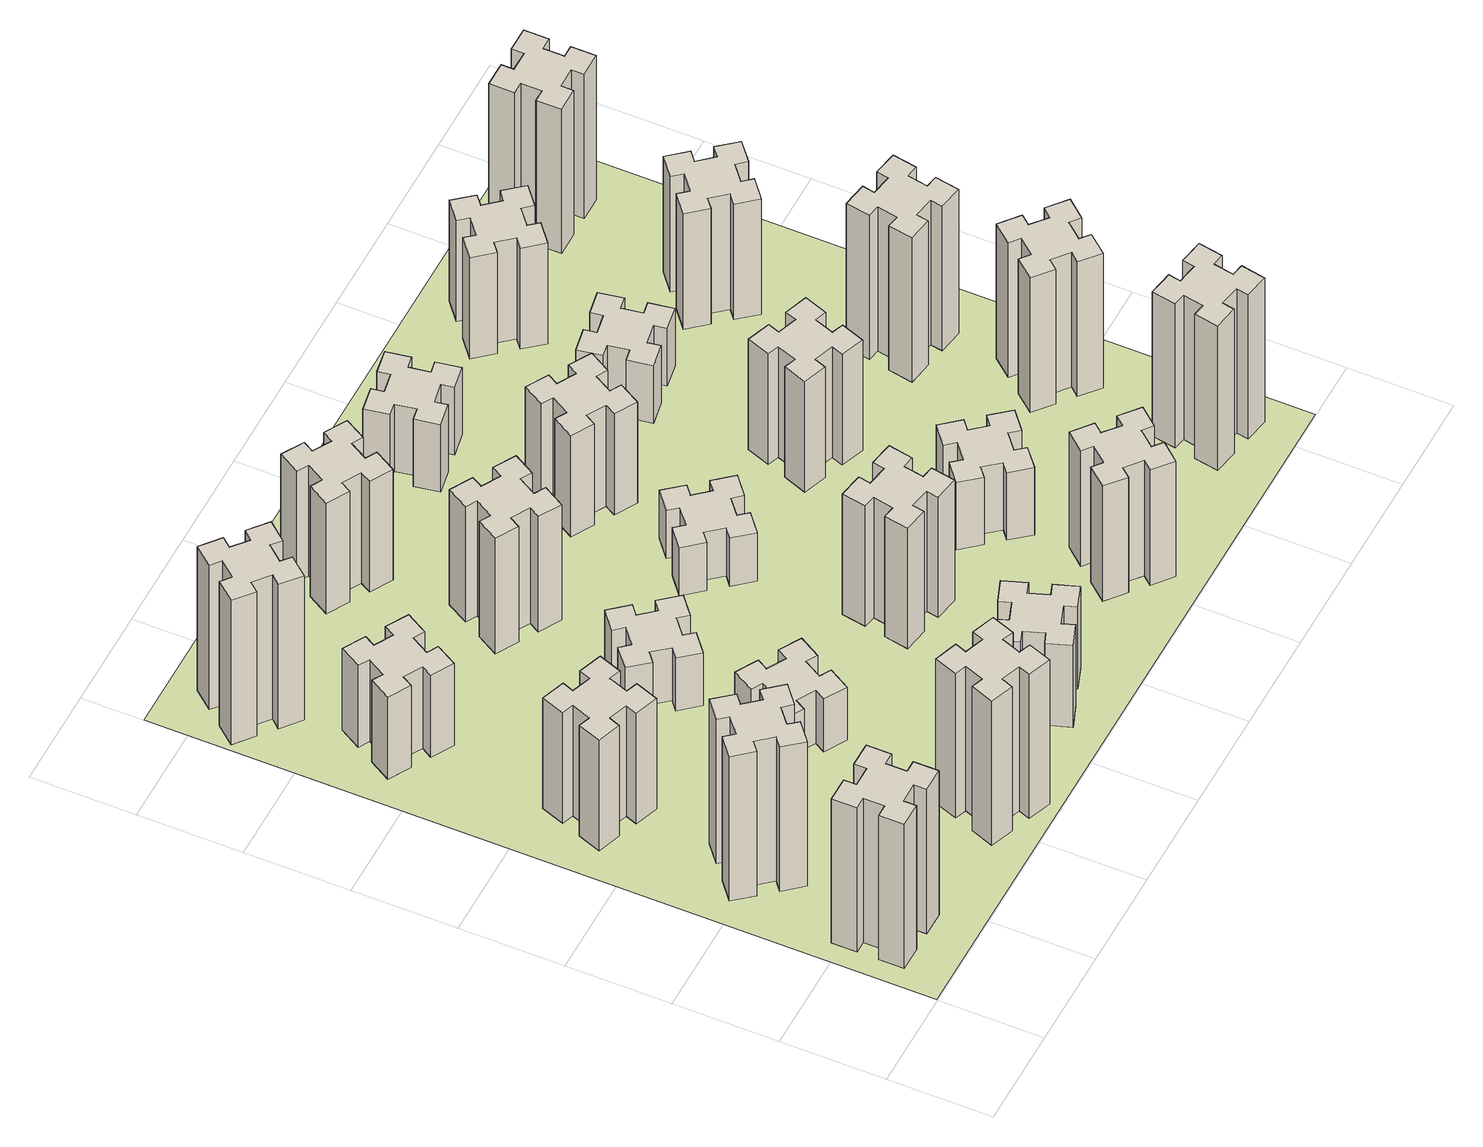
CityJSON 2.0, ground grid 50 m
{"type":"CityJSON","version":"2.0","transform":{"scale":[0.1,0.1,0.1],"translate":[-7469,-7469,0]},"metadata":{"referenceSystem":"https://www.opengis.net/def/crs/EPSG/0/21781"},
"CityObjects":{
"building1":{"type":"Building","attributes":{"class":"1000","function":"1000","usage":"1000","yearOfConstruction":2016,"roofType":"1000","measuredHeight":90,"storeysAboveGround":30,"storeysBelowGround":0},"geometry":[{"type":"Solid","lod":"1","boundaries":[[[[0,1,2,3,4,5,6,7,8,9,10,11,12,13,14,15,16,17,18,19]],[[17,16,20,21]],[[16,15,22,20]],[[15,14,23,22]],[[14,13,24,23]],[[13,12,25,24]],[[12,11,26,25]],[[11,10,27,26]],[[10,9,28,27]],[[9,8,29,28]],[[8,7,30,29]],[[7,6,31,30]],[[6,5,32,31]],[[5,4,33,32]],[[4,3,34,33]],[[3,2,35,34]],[[2,1,36,35]],[[1,0,37,36]],[[0,19,38,37]],[[19,18,39,38]],[[18,17,21,39]],[[24,25,26,27,28,29,30,31,32,33,34,35,36,37,38,39,21,20,22,23]]]]}]},
"building2":{"type":"Building","attributes":{"class":"1000","function":"1000","usage":"1000","yearOfConstruction":2016,"roofType":"1000","measuredHeight":90,"storeysAboveGround":30,"storeysBelowGround":0},"geometry":[{"type":"Solid","lod":"1","boundaries":[[[[40,41,42,43,44,45,46,47,48,49,50,51,52,53,54,55,56,57,58,59]],[[57,56,60,61]],[[56,55,62,60]],[[55,54,63,62]],[[54,53,64,63]],[[53,52,65,64]],[[52,51,66,65]],[[51,50,67,66]],[[50,49,68,67]],[[49,48,69,68]],[[48,47,70,69]],[[47,46,71,70]],[[46,45,72,71]],[[45,44,73,72]],[[44,43,74,73]],[[43,42,75,74]],[[42,41,76,75]],[[41,40,77,76]],[[40,59,78,77]],[[59,58,79,78]],[[58,57,61,79]],[[64,65,66,67,68,69,70,71,72,73,74,75,76,77,78,79,61,60,62,63]]]]}]},
"building3":{"type":"Building","attributes":{"class":"1000","function":"1000","usage":"1000","yearOfConstruction":2016,"roofType":"1000","measuredHeight":69,"storeysAboveGround":30,"storeysBelowGround":0},"geometry":[{"type":"Solid","lod":"1","boundaries":[[[[80,81,82,83,84,85,86,87,88,89,90,91,92,93,94,95,96,97,98,99]],[[97,96,100,101]],[[96,95,102,100]],[[95,94,103,102]],[[94,93,104,103]],[[93,92,105,104]],[[92,91,106,105]],[[91,90,107,106]],[[90,89,108,107]],[[89,88,109,108]],[[88,87,110,109]],[[87,86,111,110]],[[86,85,112,111]],[[85,84,113,112]],[[84,83,114,113]],[[83,82,115,114]],[[82,81,116,115]],[[81,80,117,116]],[[80,99,118,117]],[[99,98,119,118]],[[98,97,101,119]],[[104,105,106,107,108,109,110,111,112,113,114,115,116,117,118,119,101,100,102,103]]]]}]},
"building4":{"type":"Building","attributes":{"class":"1000","function":"1000","usage":"1000","yearOfConstruction":2016,"roofType":"1000","measuredHeight":51,"storeysAboveGround":30,"storeysBelowGround":0},"geometry":[{"type":"Solid","lod":"1","boundaries":[[[[120,121,122,123,124,125,126,127,128,129,130,131,132,133,134,135,136,137,138,139]],[[137,136,140,141]],[[136,135,142,140]],[[135,134,143,142]],[[134,133,144,143]],[[133,132,145,144]],[[132,131,146,145]],[[131,130,147,146]],[[130,129,148,147]],[[129,128,149,148]],[[128,127,150,149]],[[127,126,151,150]],[[126,125,152,151]],[[125,124,153,152]],[[124,123,154,153]],[[123,122,155,154]],[[122,121,156,155]],[[121,120,157,156]],[[120,139,158,157]],[[139,138,159,158]],[[138,137,141,159]],[[144,145,146,147,148,149,150,151,152,153,154,155,156,157,158,159,141,140,142,143]]]]}]},
"building5":{"type":"Building","attributes":{"class":"1000","function":"1000","usage":"1000","yearOfConstruction":2016,"roofType":"1000","measuredHeight":90,"storeysAboveGround":30,"storeysBelowGround":0},"geometry":[{"type":"Solid","lod":"1","boundaries":[[[[160,161,162,163,164,165,166,167,168,169,170,171,172,173,174,175,176,177,178,179]],[[177,176,180,181]],[[176,175,182,180]],[[175,174,183,182]],[[174,173,184,183]],[[173,172,185,184]],[[172,171,186,185]],[[171,170,187,186]],[[170,169,188,187]],[[169,168,189,188]],[[168,167,190,189]],[[167,166,191,190]],[[166,165,192,191]],[[165,164,193,192]],[[164,163,194,193]],[[163,162,195,194]],[[162,161,196,195]],[[161,160,197,196]],[[160,179,198,197]],[[179,178,199,198]],[[178,177,181,199]],[[184,185,186,187,188,189,190,191,192,193,194,195,196,197,198,199,181,180,182,183]]]]}]},
"building6":{"type":"Building","attributes":{"class":"1000","function":"1000","usage":"1000","yearOfConstruction":2016,"roofType":"1000","measuredHeight":90,"storeysAboveGround":30,"storeysBelowGround":0},"geometry":[{"type":"Solid","lod":"1","boundaries":[[[[200,201,202,203,204,205,206,207,208,209,210,211,212,213,214,215,216,217,218,219]],[[217,216,220,221]],[[216,215,222,220]],[[215,214,223,222]],[[214,213,224,223]],[[213,212,225,224]],[[212,211,226,225]],[[211,210,227,226]],[[210,209,228,227]],[[209,208,229,228]],[[208,207,230,229]],[[207,206,231,230]],[[206,205,232,231]],[[205,204,233,232]],[[204,203,234,233]],[[203,202,235,234]],[[202,201,236,235]],[[201,200,237,236]],[[200,219,238,237]],[[219,218,239,238]],[[218,217,221,239]],[[224,225,226,227,228,229,230,231,232,233,234,235,236,237,238,239,221,220,222,223]]]]}]},
"building7":{"type":"Building","attributes":{"class":"1000","function":"1000","usage":"1000","yearOfConstruction":2016,"roofType":"1000","measuredHeight":33,"storeysAboveGround":30,"storeysBelowGround":0},"geometry":[{"type":"Solid","lod":"1","boundaries":[[[[240,241,242,243,244,245,246,247,248,249,250,251,252,253,254,255,256,257,258,259]],[[257,256,260,261]],[[256,255,262,260]],[[255,254,263,262]],[[254,253,264,263]],[[253,252,265,264]],[[252,251,266,265]],[[251,250,267,266]],[[250,249,268,267]],[[249,248,269,268]],[[248,247,270,269]],[[247,246,271,270]],[[246,245,272,271]],[[245,244,273,272]],[[244,243,274,273]],[[243,242,275,274]],[[242,241,276,275]],[[241,240,277,276]],[[240,259,278,277]],[[259,258,279,278]],[[258,257,261,279]],[[264,265,266,267,268,269,270,271,272,273,274,275,276,277,278,279,261,260,262,263]]]]}]},
"building8":{"type":"Building","attributes":{"class":"1000","function":"1000","usage":"1000","yearOfConstruction":2016,"roofType":"1000","measuredHeight":33,"storeysAboveGround":30,"storeysBelowGround":0},"geometry":[{"type":"Solid","lod":"1","boundaries":[[[[280,281,282,283,284,285,286,287,288,289,290,291,292,293,294,295,296,297,298,299]],[[297,296,300,301]],[[296,295,302,300]],[[295,294,303,302]],[[294,293,304,303]],[[293,292,305,304]],[[292,291,306,305]],[[291,290,307,306]],[[290,289,308,307]],[[289,288,309,308]],[[288,287,310,309]],[[287,286,311,310]],[[286,285,312,311]],[[285,284,313,312]],[[284,283,314,313]],[[283,282,315,314]],[[282,281,316,315]],[[281,280,317,316]],[[280,299,318,317]],[[299,298,319,318]],[[298,297,301,319]],[[304,305,306,307,308,309,310,311,312,313,314,315,316,317,318,319,301,300,302,303]]]]}]},
"building9":{"type":"Building","attributes":{"class":"1000","function":"1000","usage":"1000","yearOfConstruction":2016,"roofType":"1000","measuredHeight":51,"storeysAboveGround":30,"storeysBelowGround":0},"geometry":[{"type":"Solid","lod":"1","boundaries":[[[[320,321,322,323,324,325,326,327,328,329,330,331,332,333,334,335,336,337,338,339]],[[337,336,340,341]],[[336,335,342,340]],[[335,334,343,342]],[[334,333,344,343]],[[333,332,345,344]],[[332,331,346,345]],[[331,330,347,346]],[[330,329,348,347]],[[329,328,349,348]],[[328,327,350,349]],[[327,326,351,350]],[[326,325,352,351]],[[325,324,353,352]],[[324,323,354,353]],[[323,322,355,354]],[[322,321,356,355]],[[321,320,357,356]],[[320,339,358,357]],[[339,338,359,358]],[[338,337,341,359]],[[344,345,346,347,348,349,350,351,352,353,354,355,356,357,358,359,341,340,342,343]]]]}]},
"building10":{"type":"Building","attributes":{"class":"1000","function":"1000","usage":"1000","yearOfConstruction":2016,"roofType":"1000","measuredHeight":72,"storeysAboveGround":30,"storeysBelowGround":0},"geometry":[{"type":"Solid","lod":"1","boundaries":[[[[360,361,362,363,364,365,366,367,368,369,370,371,372,373,374,375,376,377,378,379]],[[377,376,380,381]],[[376,375,382,380]],[[375,374,383,382]],[[374,373,384,383]],[[373,372,385,384]],[[372,371,386,385]],[[371,370,387,386]],[[370,369,388,387]],[[369,368,389,388]],[[368,367,390,389]],[[367,366,391,390]],[[366,365,392,391]],[[365,364,393,392]],[[364,363,394,393]],[[363,362,395,394]],[[362,361,396,395]],[[361,360,397,396]],[[360,379,398,397]],[[379,378,399,398]],[[378,377,381,399]],[[384,385,386,387,388,389,390,391,392,393,394,395,396,397,398,399,381,380,382,383]]]]}]},
"building11":{"type":"Building","attributes":{"class":"1000","function":"1000","usage":"1000","yearOfConstruction":2016,"roofType":"1000","measuredHeight":69,"storeysAboveGround":30,"storeysBelowGround":0},"geometry":[{"type":"Solid","lod":"1","boundaries":[[[[400,401,402,403,404,405,406,407,408,409,410,411,412,413,414,415,416,417,418,419]],[[417,416,420,421]],[[416,415,422,420]],[[415,414,423,422]],[[414,413,424,423]],[[413,412,425,424]],[[412,411,426,425]],[[411,410,427,426]],[[410,409,428,427]],[[409,408,429,428]],[[408,407,430,429]],[[407,406,431,430]],[[406,405,432,431]],[[405,404,433,432]],[[404,403,434,433]],[[403,402,435,434]],[[402,401,436,435]],[[401,400,437,436]],[[400,419,438,437]],[[419,418,439,438]],[[418,417,421,439]],[[424,425,426,427,428,429,430,431,432,433,434,435,436,437,438,439,421,420,422,423]]]]}]},
"building12":{"type":"Building","attributes":{"class":"1000","function":"1000","usage":"1000","yearOfConstruction":2016,"roofType":"1000","measuredHeight":75,"storeysAboveGround":30,"storeysBelowGround":0},"geometry":[{"type":"Solid","lod":"1","boundaries":[[[[440,441,442,443,444,445,446,447,448,449,450,451,452,453,454,455,456,457,458,459]],[[457,456,460,461]],[[456,455,462,460]],[[455,454,463,462]],[[454,453,464,463]],[[453,452,465,464]],[[452,451,466,465]],[[451,450,467,466]],[[450,449,468,467]],[[449,448,469,468]],[[448,447,470,469]],[[447,446,471,470]],[[446,445,472,471]],[[445,444,473,472]],[[444,443,474,473]],[[443,442,475,474]],[[442,441,476,475]],[[441,440,477,476]],[[440,459,478,477]],[[459,458,479,478]],[[458,457,461,479]],[[464,465,466,467,468,469,470,471,472,473,474,475,476,477,478,479,461,460,462,463]]]]}]},
"building13":{"type":"Building","attributes":{"class":"1000","function":"1000","usage":"1000","yearOfConstruction":2016,"roofType":"1000","measuredHeight":30,"storeysAboveGround":30,"storeysBelowGround":0},"geometry":[{"type":"Solid","lod":"1","boundaries":[[[[480,481,482,483,484,485,486,487,488,489,490,491,492,493,494,495,496,497,498,499]],[[497,496,500,501]],[[496,495,502,500]],[[495,494,503,502]],[[494,493,504,503]],[[493,492,505,504]],[[492,491,506,505]],[[491,490,507,506]],[[490,489,508,507]],[[489,488,509,508]],[[488,487,510,509]],[[487,486,511,510]],[[486,485,512,511]],[[485,484,513,512]],[[484,483,514,513]],[[483,482,515,514]],[[482,481,516,515]],[[481,480,517,516]],[[480,499,518,517]],[[499,498,519,518]],[[498,497,501,519]],[[504,505,506,507,508,509,510,511,512,513,514,515,516,517,518,519,501,500,502,503]]]]}]},
"building14":{"type":"Building","attributes":{"class":"1000","function":"1000","usage":"1000","yearOfConstruction":2016,"roofType":"1000","measuredHeight":72,"storeysAboveGround":30,"storeysBelowGround":0},"geometry":[{"type":"Solid","lod":"1","boundaries":[[[[520,521,522,523,524,525,526,527,528,529,530,531,532,533,534,535,536,537,538,539]],[[537,536,540,541]],[[536,535,542,540]],[[535,534,543,542]],[[534,533,544,543]],[[533,532,545,544]],[[532,531,546,545]],[[531,530,547,546]],[[530,529,548,547]],[[529,528,549,548]],[[528,527,550,549]],[[527,526,551,550]],[[526,525,552,551]],[[525,524,553,552]],[[524,523,554,553]],[[523,522,555,554]],[[522,521,556,555]],[[521,520,557,556]],[[520,539,558,557]],[[539,538,559,558]],[[538,537,541,559]],[[544,545,546,547,548,549,550,551,552,553,554,555,556,557,558,559,541,540,542,543]]]]}]},
"building15":{"type":"Building","attributes":{"class":"1000","function":"1000","usage":"1000","yearOfConstruction":2016,"roofType":"1000","measuredHeight":63,"storeysAboveGround":30,"storeysBelowGround":0},"geometry":[{"type":"Solid","lod":"1","boundaries":[[[[560,561,562,563,564,565,566,567,568,569,570,571,572,573,574,575,576,577,578,579]],[[577,576,580,581]],[[576,575,582,580]],[[575,574,583,582]],[[574,573,584,583]],[[573,572,585,584]],[[572,571,586,585]],[[571,570,587,586]],[[570,569,588,587]],[[569,568,589,588]],[[568,567,590,589]],[[567,566,591,590]],[[566,565,592,591]],[[565,564,593,592]],[[564,563,594,593]],[[563,562,595,594]],[[562,561,596,595]],[[561,560,597,596]],[[560,579,598,597]],[[579,578,599,598]],[[578,577,581,599]],[[584,585,586,587,588,589,590,591,592,593,594,595,596,597,598,599,581,580,582,583]]]]}]},
"building16":{"type":"Building","attributes":{"class":"1000","function":"1000","usage":"1000","yearOfConstruction":2016,"roofType":"1000","measuredHeight":42,"storeysAboveGround":30,"storeysBelowGround":0},"geometry":[{"type":"Solid","lod":"1","boundaries":[[[[600,601,602,603,604,605,606,607,608,609,610,611,612,613,614,615,616,617,618,619]],[[617,616,620,621]],[[616,615,622,620]],[[615,614,623,622]],[[614,613,624,623]],[[613,612,625,624]],[[612,611,626,625]],[[611,610,627,626]],[[610,609,628,627]],[[609,608,629,628]],[[608,607,630,629]],[[607,606,631,630]],[[606,605,632,631]],[[605,604,633,632]],[[604,603,634,633]],[[603,602,635,634]],[[602,601,636,635]],[[601,600,637,636]],[[600,619,638,637]],[[619,618,639,638]],[[618,617,621,639]],[[624,625,626,627,628,629,630,631,632,633,634,635,636,637,638,639,621,620,622,623]]]]}]},
"building17":{"type":"Building","attributes":{"class":"1000","function":"1000","usage":"1000","yearOfConstruction":2016,"roofType":"1000","measuredHeight":42,"storeysAboveGround":30,"storeysBelowGround":0},"geometry":[{"type":"Solid","lod":"1","boundaries":[[[[640,641,642,643,644,645,646,647,648,649,650,651,652,653,654,655,656,657,658,659]],[[657,656,660,661]],[[656,655,662,660]],[[655,654,663,662]],[[654,653,664,663]],[[653,652,665,664]],[[652,651,666,665]],[[651,650,667,666]],[[650,649,668,667]],[[649,648,669,668]],[[648,647,670,669]],[[647,646,671,670]],[[646,645,672,671]],[[645,644,673,672]],[[644,643,674,673]],[[643,642,675,674]],[[642,641,676,675]],[[641,640,677,676]],[[640,659,678,677]],[[659,658,679,678]],[[658,657,661,679]],[[664,665,666,667,668,669,670,671,672,673,674,675,676,677,678,679,661,660,662,663]]]]}]},
"building18":{"type":"Building","attributes":{"class":"1000","function":"1000","usage":"1000","yearOfConstruction":2016,"roofType":"1000","measuredHeight":69,"storeysAboveGround":30,"storeysBelowGround":0},"geometry":[{"type":"Solid","lod":"1","boundaries":[[[[680,681,682,683,684,685,686,687,688,689,690,691,692,693,694,695,696,697,698,699]],[[697,696,700,701]],[[696,695,702,700]],[[695,694,703,702]],[[694,693,704,703]],[[693,692,705,704]],[[692,691,706,705]],[[691,690,707,706]],[[690,689,708,707]],[[689,688,709,708]],[[688,687,710,709]],[[687,686,711,710]],[[686,685,712,711]],[[685,684,713,712]],[[684,683,714,713]],[[683,682,715,714]],[[682,681,716,715]],[[681,680,717,716]],[[680,699,718,717]],[[699,698,719,718]],[[698,697,701,719]],[[704,705,706,707,708,709,710,711,712,713,714,715,716,717,718,719,701,700,702,703]]]]}]},
"building19":{"type":"Building","attributes":{"class":"1000","function":"1000","usage":"1000","yearOfConstruction":2016,"roofType":"1000","measuredHeight":36,"storeysAboveGround":30,"storeysBelowGround":0},"geometry":[{"type":"Solid","lod":"1","boundaries":[[[[720,721,722,723,724,725,726,727,728,729,730,731,732,733,734,735,736,737,738,739]],[[737,736,740,741]],[[736,735,742,740]],[[735,734,743,742]],[[734,733,744,743]],[[733,732,745,744]],[[732,731,746,745]],[[731,730,747,746]],[[730,729,748,747]],[[729,728,749,748]],[[728,727,750,749]],[[727,726,751,750]],[[726,725,752,751]],[[725,724,753,752]],[[724,723,754,753]],[[723,722,755,754]],[[722,721,756,755]],[[721,720,757,756]],[[720,739,758,757]],[[739,738,759,758]],[[738,737,741,759]],[[744,745,746,747,748,749,750,751,752,753,754,755,756,757,758,759,741,740,742,743]]]]}]},
"building20":{"type":"Building","attributes":{"class":"1000","function":"1000","usage":"1000","yearOfConstruction":2016,"roofType":"1000","measuredHeight":90,"storeysAboveGround":30,"storeysBelowGround":0},"geometry":[{"type":"Solid","lod":"1","boundaries":[[[[760,761,762,763,764,765,766,767,768,769,770,771,772,773,774,775,776,777,778,779]],[[777,776,780,781]],[[776,775,782,780]],[[775,774,783,782]],[[774,773,784,783]],[[773,772,785,784]],[[772,771,786,785]],[[771,770,787,786]],[[770,769,788,787]],[[769,768,789,788]],[[768,767,790,789]],[[767,766,791,790]],[[766,765,792,791]],[[765,764,793,792]],[[764,763,794,793]],[[763,762,795,794]],[[762,761,796,795]],[[761,760,797,796]],[[760,779,798,797]],[[779,778,799,798]],[[778,777,781,799]],[[784,785,786,787,788,789,790,791,792,793,794,795,796,797,798,799,781,780,782,783]]]]}]},
"building21":{"type":"Building","attributes":{"class":"1000","function":"1000","usage":"1000","yearOfConstruction":2016,"roofType":"1000","measuredHeight":63,"storeysAboveGround":30,"storeysBelowGround":0},"geometry":[{"type":"Solid","lod":"1","boundaries":[[[[800,801,802,803,804,805,806,807,808,809,810,811,812,813,814,815,816,817,818,819]],[[817,816,820,821]],[[816,815,822,820]],[[815,814,823,822]],[[814,813,824,823]],[[813,812,825,824]],[[812,811,826,825]],[[811,810,827,826]],[[810,809,828,827]],[[809,808,829,828]],[[808,807,830,829]],[[807,806,831,830]],[[806,805,832,831]],[[805,804,833,832]],[[804,803,834,833]],[[803,802,835,834]],[[802,801,836,835]],[[801,800,837,836]],[[800,819,838,837]],[[819,818,839,838]],[[818,817,821,839]],[[824,825,826,827,828,829,830,831,832,833,834,835,836,837,838,839,821,820,822,823]]]]}]},
"building22":{"type":"Building","attributes":{"class":"1000","function":"1000","usage":"1000","yearOfConstruction":2016,"roofType":"1000","measuredHeight":84,"storeysAboveGround":30,"storeysBelowGround":0},"geometry":[{"type":"Solid","lod":"1","boundaries":[[[[840,841,842,843,844,845,846,847,848,849,850,851,852,853,854,855,856,857,858,859]],[[857,856,860,861]],[[856,855,862,860]],[[855,854,863,862]],[[854,853,864,863]],[[853,852,865,864]],[[852,851,866,865]],[[851,850,867,866]],[[850,849,868,867]],[[849,848,869,868]],[[848,847,870,869]],[[847,846,871,870]],[[846,845,872,871]],[[845,844,873,872]],[[844,843,874,873]],[[843,842,875,874]],[[842,841,876,875]],[[841,840,877,876]],[[840,859,878,877]],[[859,858,879,878]],[[858,857,861,879]],[[864,865,866,867,868,869,870,871,872,873,874,875,876,877,878,879,861,860,862,863]]]]}]},
"building23":{"type":"Building","attributes":{"class":"1000","function":"1000","usage":"1000","yearOfConstruction":2016,"roofType":"1000","measuredHeight":90,"storeysAboveGround":30,"storeysBelowGround":0},"geometry":[{"type":"Solid","lod":"1","boundaries":[[[[880,881,882,883,884,885,886,887,888,889,890,891,892,893,894,895,896,897,898,899]],[[897,896,900,901]],[[896,895,902,900]],[[895,894,903,902]],[[894,893,904,903]],[[893,892,905,904]],[[892,891,906,905]],[[891,890,907,906]],[[890,889,908,907]],[[889,888,909,908]],[[888,887,910,909]],[[887,886,911,910]],[[886,885,912,911]],[[885,884,913,912]],[[884,883,914,913]],[[883,882,915,914]],[[882,881,916,915]],[[881,880,917,916]],[[880,899,918,917]],[[899,898,919,918]],[[898,897,901,919]],[[904,905,906,907,908,909,910,911,912,913,914,915,916,917,918,919,901,900,902,903]]]]}]},
"building24":{"type":"Building","attributes":{"class":"1000","function":"1000","usage":"1000","yearOfConstruction":2016,"roofType":"1000","measuredHeight":72,"storeysAboveGround":30,"storeysBelowGround":0},"geometry":[{"type":"Solid","lod":"1","boundaries":[[[[920,921,922,923,924,925,926,927,928,929,930,931,932,933,934,935,936,937,938,939]],[[937,936,940,941]],[[936,935,942,940]],[[935,934,943,942]],[[934,933,944,943]],[[933,932,945,944]],[[932,931,946,945]],[[931,930,947,946]],[[930,929,948,947]],[[929,928,949,948]],[[928,927,950,949]],[[927,926,951,950]],[[926,925,952,951]],[[925,924,953,952]],[[924,923,954,953]],[[923,922,955,954]],[[922,921,956,955]],[[921,920,957,956]],[[920,939,958,957]],[[939,938,959,958]],[[938,937,941,959]],[[944,945,946,947,948,949,950,951,952,953,954,955,956,957,958,959,941,940,942,943]]]]}]},
"building25":{"type":"Building","attributes":{"class":"1000","function":"1000","usage":"1000","yearOfConstruction":2016,"roofType":"1000","measuredHeight":90,"storeysAboveGround":30,"storeysBelowGround":0},"geometry":[{"type":"Solid","lod":"1","boundaries":[[[[960,961,962,963,964,965,966,967,968,969,970,971,972,973,974,975,976,977,978,979]],[[977,976,980,981]],[[976,975,982,980]],[[975,974,983,982]],[[974,973,984,983]],[[973,972,985,984]],[[972,971,986,985]],[[971,970,987,986]],[[970,969,988,987]],[[969,968,989,988]],[[968,967,990,989]],[[967,966,991,990]],[[966,965,992,991]],[[965,964,993,992]],[[964,963,994,993]],[[963,962,995,994]],[[962,961,996,995]],[[961,960,997,996]],[[960,979,998,997]],[[979,978,999,998]],[[978,977,981,999]],[[984,985,986,987,988,989,990,991,992,993,994,995,996,997,998,999,981,980,982,983]]]]}]},
"landuse1":{"type":"LandUse","attributes":{"name":"plot1","function":"1010"},"geometry":[{"type":"MultiSurface","lod":"1","boundaries":[[[1000,1001,1002,1003]]]}]}
},
"vertices":[
[165,425,0],[165,325,0],[105,325,0],[105,205,0],[225,205,0],[225,265,0],[325,265,0],[325,205,0],[445,205,0],[445,325,0],[385,325,0],[385,425,0],[445,425,0],[445,545,0],[325,545,0],[325,485,0],[225,485,0],[225,545,0],[105,545,0],[105,425,0],[225,485,900],[225,545,900],[325,485,900],[325,545,900],[445,545,900],[445,425,900],[385,425,900],[385,325,900],[445,325,900],[445,205,900],[325,205,900],[325,265,900],[225,265,900],[225,205,900],[105,205,900],[105,325,900],[165,325,900],[165,425,900],[105,425,900],[105,545,900],
[492,1048,0],[427,1124,0],[473,1163,0],[396,1255,0],[304,1178,0],[343,1132,0],[266,1067,0],[228,1113,0],[136,1036,0],[213,944,0],[259,983,0],[323,906,0],[277,868,0],[354,776,0],[446,853,0],[408,899,0],[484,963,0],[523,917,0],[615,994,0],[538,1086,0],[484,963,900],[523,917,900],[408,899,900],[446,853,900],[354,776,900],[277,868,900],[323,906,900],[259,983,900],[213,944,900],[136,1036,900],[228,1113,900],[266,1067,900],[343,1132,900],[304,1178,900],[396,1255,900],[473,1163,900],[427,1124,900],[492,1048,900],[538,1086,900],[615,994,900],
[291,1669,0],[385,1635,0],[364,1579,0],[477,1537,0],[518,1650,0],[462,1671,0],[496,1765,0],[552,1744,0],[593,1857,0],[480,1898,0],[460,1842,0],[366,1876,0],[387,1932,0],[274,1973,0],[233,1860,0],[289,1840,0],[255,1746,0],[199,1767,0],[157,1654,0],[270,1613,0],[255,1746,690],[199,1767,690],[289,1840,690],[233,1860,690],[274,1973,690],[387,1932,690],[366,1876,690],[460,1842,690],[480,1898,690],[593,1857,690],[552,1744,690],[496,1765,690],[462,1671,690],[518,1650,690],[477,1537,690],[364,1579,690],[385,1635,690],[291,1669,690],[270,1613,690],[157,1654,690],
[446,2597,0],[496,2684,0],[548,2654,0],[608,2758,0],[504,2818,0],[474,2766,0],[387,2816,0],[417,2868,0],[313,2928,0],[253,2824,0],[305,2794,0],[255,2707,0],[203,2737,0],[143,2633,0],[247,2573,0],[277,2625,0],[364,2575,0],[334,2523,0],[438,2463,0],[498,2567,0],[364,2575,510],[334,2523,510],[277,2625,510],[247,2573,510],[143,2633,510],[203,2737,510],[255,2707,510],[305,2794,510],[253,2824,510],[313,2928,510],[417,2868,510],[387,2816,510],[474,2766,510],[504,2818,510],[608,2758,510],[548,2654,510],[496,2684,510],[446,2597,510],[498,2567,510],[438,2463,510],
[1029,360,0],[995,266,0],[939,287,0],[897,174,0],[1010,133,0],[1031,189,0],[1125,155,0],[1104,99,0],[1217,57,0],[1258,170,0],[1202,191,0],[1236,285,0],[1292,264,0],[1333,377,0],[1220,418,0],[1200,362,0],[1106,396,0],[1127,452,0],[1014,493,0],[973,380,0],[1106,396,900],[1127,452,900],[1200,362,900],[1220,418,900],[1333,377,900],[1292,264,900],[1236,285,900],[1202,191,900],[1258,170,900],[1217,57,900],[1104,99,900],[1125,155,900],[1031,189,900],[1010,133,900],[897,174,900],[939,287,900],[995,266,900],[1029,360,900],[973,380,900],[1014,493,900],
[384,3387,0],[308,3452,0],[346,3498,0],[254,3575,0],[177,3483,0],[223,3444,0],[159,3368,0],[113,3406,0],[36,3314,0],[128,3237,0],[166,3283,0],[243,3219,0],[204,3173,0],[296,3096,0],[373,3188,0],[327,3226,0],[392,3303,0],[438,3264,0],[515,3356,0],[423,3433,0],[392,3303,900],[438,3264,900],[327,3226,900],[373,3188,900],[296,3096,900],[204,3173,900],[243,3219,900],[166,3283,900],[128,3237,900],[36,3314,900],[113,3406,900],[159,3368,900],[223,3444,900],[177,3483,900],[254,3575,900],[346,3498,900],[308,3452,900],[384,3387,900],[423,3433,900],[515,3356,900],
[1186,1117,0],[1236,1204,0],[1288,1174,0],[1348,1278,0],[1244,1338,0],[1214,1286,0],[1127,1336,0],[1157,1388,0],[1053,1448,0],[993,1344,0],[1045,1314,0],[995,1227,0],[943,1257,0],[883,1153,0],[987,1093,0],[1017,1145,0],[1104,1095,0],[1074,1043,0],[1178,983,0],[1238,1087,0],[1104,1095,330],[1074,1043,330],[1017,1145,330],[987,1093,330],[883,1153,330],[943,1257,330],[995,1227,330],[1045,1314,330],[993,1344,330],[1053,1448,330],[1157,1388,330],[1127,1336,330],[1214,1286,330],[1244,1338,330],[1348,1278,330],[1288,1174,330],[1236,1204,330],[1186,1117,330],[1238,1087,330],[1178,983,330],
[1083,1972,0],[1006,1907,0],[968,1953,0],[876,1876,0],[953,1784,0],[999,1823,0],[1063,1746,0],[1017,1708,0],[1094,1616,0],[1186,1693,0],[1148,1739,0],[1224,1803,0],[1263,1757,0],[1355,1834,0],[1278,1926,0],[1232,1888,0],[1167,1964,0],[1213,2003,0],[1136,2095,0],[1044,2018,0],[1167,1964,330],[1213,2003,330],[1232,1888,330],[1278,1926,330],[1355,1834,330],[1263,1757,330],[1224,1803,330],[1148,1739,330],[1186,1693,330],[1094,1616,330],[1017,1708,330],[1063,1746,330],[999,1823,330],[953,1784,330],[876,1876,330],[968,1953,330],[1006,1907,330],[1083,1972,330],[1044,2018,330],[1136,2095,330],
[1765,496,0],[1671,462,0],[1650,518,0],[1537,477,0],[1579,364,0],[1635,385,0],[1669,291,0],[1613,270,0],[1654,157,0],[1767,199,0],[1746,255,0],[1840,289,0],[1860,233,0],[1973,274,0],[1932,387,0],[1876,366,0],[1842,460,0],[1898,480,0],[1857,593,0],[1744,552,0],[1842,460,510],[1898,480,510],[1876,366,510],[1932,387,510],[1973,274,510],[1860,233,510],[1840,289,510],[1746,255,510],[1767,199,510],[1654,157,510],[1613,270,510],[1669,291,510],[1635,385,510],[1579,364,510],[1537,477,510],[1650,518,510],[1671,462,510],[1765,496,510],[1744,552,510],[1857,593,510],
[1314,2666,0],[1227,2716,0],[1257,2768,0],[1153,2828,0],[1093,2724,0],[1145,2694,0],[1095,2607,0],[1043,2637,0],[983,2533,0],[1087,2473,0],[1117,2525,0],[1204,2475,0],[1174,2423,0],[1278,2363,0],[1338,2467,0],[1286,2497,0],[1336,2584,0],[1388,2554,0],[1448,2658,0],[1344,2718,0],[1336,2584,720],[1388,2554,720],[1286,2497,720],[1338,2467,720],[1278,2363,720],[1174,2423,720],[1204,2475,720],[1117,2525,720],[1087,2473,720],[983,2533,720],[1043,2637,720],[1095,2607,720],[1145,2694,720],[1093,2724,720],[1153,2828,720],[1257,2768,720],[1227,2716,720],[1314,2666,720],[1344,2718,720],[1448,2658,720],
[1214,3406,0],[1127,3456,0],[1157,3508,0],[1053,3568,0],[993,3464,0],[1045,3434,0],[995,3347,0],[943,3377,0],[883,3273,0],[987,3213,0],[1017,3265,0],[1104,3215,0],[1074,3163,0],[1178,3103,0],[1238,3207,0],[1186,3237,0],[1236,3324,0],[1288,3294,0],[1348,3398,0],[1244,3458,0],[1236,3324,690],[1288,3294,690],[1186,3237,690],[1238,3207,690],[1178,3103,690],[1074,3163,690],[1104,3215,690],[1017,3265,690],[987,3213,690],[883,3273,690],[943,3377,690],[995,3347,690],[1045,3434,690],[993,3464,690],[1053,3568,690],[1157,3508,690],[1127,3456,690],[1214,3406,690],[1244,3458,690],[1348,3398,690],
[2055,1047,0],[2072,1145,0],[2131,1135,0],[2152,1253,0],[2034,1274,0],[2024,1215,0],[1925,1232,0],[1936,1291,0],[1817,1312,0],[1797,1194,0],[1856,1184,0],[1838,1085,0],[1779,1096,0],[1758,977,0],[1877,957,0],[1887,1016,0],[1985,998,0],[1975,939,0],[2093,918,0],[2114,1037,0],[1985,998,750],[1975,939,750],[1887,1016,750],[1877,957,750],[1758,977,750],[1779,1096,750],[1838,1085,750],[1856,1184,750],[1797,1194,750],[1817,1312,750],[1936,1291,750],[1925,1232,750],[2024,1215,750],[2034,1274,750],[2152,1253,750],[2131,1135,750],[2072,1145,750],[2055,1047,750],[2114,1037,750],[2093,918,750],
[1972,1988,0],[1907,2064,0],[1953,2103,0],[1876,2195,0],[1784,2118,0],[1823,2072,0],[1746,2007,0],[1708,2053,0],[1616,1976,0],[1693,1884,0],[1739,1923,0],[1803,1846,0],[1757,1808,0],[1834,1716,0],[1926,1793,0],[1888,1839,0],[1964,1903,0],[2003,1857,0],[2095,1934,0],[2018,2026,0],[1964,1903,300],[2003,1857,300],[1888,1839,300],[1926,1793,300],[1834,1716,300],[1757,1808,300],[1803,1846,300],[1739,1923,300],[1693,1884,300],[1616,1976,300],[1708,2053,300],[1746,2007,300],[1823,2072,300],[1784,2118,300],[1876,2195,300],[1953,2103,300],[1907,2064,300],[1972,1988,300],[2018,2026,300],[2095,1934,300],
[2486,323,0],[2563,259,0],[2524,213,0],[2616,136,0],[2693,228,0],[2647,266,0],[2712,343,0],[2758,304,0],[2835,396,0],[2743,473,0],[2704,427,0],[2628,492,0],[2666,538,0],[2574,615,0],[2497,523,0],[2543,484,0],[2479,408,0],[2433,446,0],[2356,354,0],[2448,277,0],[2479,408,720],[2433,446,720],[2543,484,720],[2497,523,720],[2574,615,720],[2666,538,720],[2628,492,720],[2704,427,720],[2743,473,720],[2835,396,720],[2758,304,720],[2712,343,720],[2647,266,720],[2693,228,720],[2616,136,720],[2524,213,720],[2563,259,720],[2486,323,720],[2448,277,720],[2356,354,720],
[2026,2497,0],[2076,2584,0],[2128,2554,0],[2188,2658,0],[2084,2718,0],[2054,2666,0],[1967,2716,0],[1997,2768,0],[1893,2828,0],[1833,2724,0],[1885,2694,0],[1835,2607,0],[1783,2637,0],[1723,2533,0],[1827,2473,0],[1857,2525,0],[1944,2475,0],[1914,2423,0],[2018,2363,0],[2078,2467,0],[1944,2475,630],[1914,2423,630],[1857,2525,630],[1827,2473,630],[1723,2533,630],[1783,2637,630],[1835,2607,630],[1885,2694,630],[1833,2724,630],[1893,2828,630],[1997,2768,630],[1967,2716,630],[2054,2666,630],[2084,2718,630],[2188,2658,630],[2128,2554,630],[2076,2584,630],[2026,2497,630],[2078,2467,630],[2018,2363,630],
[1738,3365,0],[1756,3267,0],[1697,3257,0],[1717,3138,0],[1836,3159,0],[1825,3218,0],[1924,3236,0],[1934,3177,0],[2052,3197,0],[2031,3316,0],[1972,3305,0],[1955,3404,0],[2014,3414,0],[1993,3532,0],[1875,3511,0],[1885,3452,0],[1787,3435,0],[1777,3494,0],[1658,3473,0],[1679,3355,0],[1787,3435,420],[1777,3494,420],[1885,3452,420],[1875,3511,420],[1993,3532,420],[2014,3414,420],[1955,3404,420],[1972,3305,420],[2031,3316,420],[2052,3197,420],[1934,3177,420],[1924,3236,420],[1825,3218,420],[1836,3159,420],[1717,3138,420],[1697,3257,420],[1756,3267,420],[1738,3365,420],[1679,3355,420],[1658,3473,420],
[2563,1132,0],[2486,1067,0],[2448,1113,0],[2356,1036,0],[2433,944,0],[2479,983,0],[2543,906,0],[2497,868,0],[2574,776,0],[2666,853,0],[2628,899,0],[2704,963,0],[2743,917,0],[2835,994,0],[2758,1086,0],[2712,1048,0],[2647,1124,0],[2693,1163,0],[2616,1255,0],[2524,1178,0],[2647,1124,420],[2693,1163,420],[2712,1048,420],[2758,1086,420],[2835,994,420],[2743,917,420],[2704,963,420],[2628,899,420],[2666,853,420],[2574,776,420],[2497,868,420],[2543,906,420],[2479,983,420],[2433,944,420],[2356,1036,420],[2448,1113,420],[2486,1067,420],[2563,1132,420],[2524,1178,420],[2616,1255,420],
[2682,1771,0],[2716,1865,0],[2772,1844,0],[2813,1957,0],[2700,1998,0],[2680,1942,0],[2586,1976,0],[2607,2032,0],[2494,2073,0],[2453,1960,0],[2509,1940,0],[2475,1846,0],[2419,1867,0],[2377,1754,0],[2490,1713,0],[2511,1769,0],[2605,1735,0],[2584,1679,0],[2697,1637,0],[2738,1750,0],[2605,1735,690],[2584,1679,690],[2511,1769,690],[2490,1713,690],[2377,1754,690],[2419,1867,690],[2475,1846,690],[2509,1940,690],[2453,1960,690],[2494,2073,690],[2607,2032,690],[2586,1976,690],[2680,1942,690],[2700,1998,690],[2813,1957,690],[2772,1844,690],[2716,1865,690],[2682,1771,690],[2738,1750,690],[2697,1637,690],
[2625,2812,0],[2527,2795,0],[2517,2854,0],[2398,2833,0],[2419,2715,0],[2478,2725,0],[2496,2627,0],[2437,2617,0],[2457,2498,0],[2576,2519,0],[2565,2578,0],[2664,2596,0],[2674,2537,0],[2792,2557,0],[2771,2676,0],[2712,2665,0],[2695,2764,0],[2754,2774,0],[2733,2892,0],[2615,2871,0],[2695,2764,360],[2754,2774,360],[2712,2665,360],[2771,2676,360],[2792,2557,360],[2674,2537,360],[2664,2596,360],[2565,2578,360],[2576,2519,360],[2457,2498,360],[2437,2617,360],[2496,2627,360],[2478,2725,360],[2419,2715,360],[2398,2833,360],[2517,2854,360],[2527,2795,360],[2625,2812,360],[2615,2871,360],[2733,2892,360],
[3504,475,0],[3405,492,0],[3416,551,0],[3297,572,0],[3277,454,0],[3336,444,0],[3318,345,0],[3259,356,0],[3238,237,0],[3357,217,0],[3367,276,0],[3465,258,0],[3455,199,0],[3573,178,0],[3594,297,0],[3535,307,0],[3552,405,0],[3611,395,0],[3632,513,0],[3514,534,0],[3552,405,900],[3611,395,900],[3535,307,900],[3594,297,900],[3573,178,900],[3455,199,900],[3465,258,900],[3367,276,900],[3357,217,900],[3238,237,900],[3259,356,900],[3318,345,900],[3336,444,900],[3277,454,900],[3297,572,900],[3416,551,900],[3405,492,900],[3504,475,900],[3514,534,900],[3632,513,900],
[2812,3368,0],[2747,3444,0],[2793,3483,0],[2716,3575,0],[2624,3498,0],[2663,3452,0],[2586,3387,0],[2548,3433,0],[2456,3356,0],[2533,3264,0],[2579,3303,0],[2643,3226,0],[2597,3188,0],[2674,3096,0],[2766,3173,0],[2728,3219,0],[2804,3283,0],[2843,3237,0],[2935,3314,0],[2858,3406,0],[2804,3283,630],[2843,3237,630],[2728,3219,630],[2766,3173,630],[2674,3096,630],[2597,3188,630],[2643,3226,630],[2579,3303,630],[2533,3264,630],[2456,3356,630],[2548,3433,630],[2586,3387,630],[2663,3452,630],[2624,3498,630],[2716,3575,630],[2793,3483,630],[2747,3444,630],[2812,3368,630],[2858,3406,630],[2935,3314,630],
[3487,1006,0],[3552,1083,0],[3598,1044,0],[3675,1136,0],[3583,1213,0],[3544,1167,0],[3468,1232,0],[3506,1278,0],[3414,1355,0],[3337,1263,0],[3383,1224,0],[3319,1148,0],[3273,1186,0],[3196,1094,0],[3288,1017,0],[3326,1063,0],[3403,999,0],[3364,953,0],[3456,876,0],[3533,968,0],[3403,999,840],[3364,953,840],[3326,1063,840],[3288,1017,840],[3196,1094,840],[3273,1186,840],[3319,1148,840],[3383,1224,840],[3337,1263,840],[3414,1355,840],[3506,1278,840],[3468,1232,840],[3544,1167,840],[3583,1213,840],[3675,1136,840],[3598,1044,840],[3552,1083,840],[3487,1006,840],[3533,968,840],[3456,876,840],
[3267,1656,0],[3365,1638,0],[3355,1579,0],[3473,1558,0],[3494,1677,0],[3435,1687,0],[3452,1785,0],[3511,1775,0],[3532,1893,0],[3414,1914,0],[3404,1855,0],[3305,1872,0],[3316,1931,0],[3197,1952,0],[3177,1834,0],[3236,1824,0],[3218,1725,0],[3159,1736,0],[3138,1617,0],[3257,1597,0],[3218,1725,900],[3159,1736,900],[3236,1824,900],[3177,1834,900],[3197,1952,900],[3316,1931,900],[3305,1872,900],[3404,1855,900],[3414,1914,900],[3532,1893,900],[3511,1775,900],[3452,1785,900],[3435,1687,900],[3494,1677,900],[3473,1558,900],[3355,1579,900],[3365,1638,900],[3267,1656,900],[3257,1597,900],[3138,1617,900],
[3119,2563,0],[3183,2486,0],[3137,2448,0],[3214,2356,0],[3306,2433,0],[3268,2479,0],[3344,2543,0],[3383,2497,0],[3475,2574,0],[3398,2666,0],[3352,2628,0],[3287,2704,0],[3333,2743,0],[3256,2835,0],[3164,2758,0],[3203,2712,0],[3126,2647,0],[3088,2693,0],[2996,2616,0],[3073,2524,0],[3126,2647,720],[3088,2693,720],[3203,2712,720],[3164,2758,720],[3256,2835,720],[3333,2743,720],[3287,2704,720],[3352,2628,720],[3398,2666,720],[3475,2574,720],[3383,2497,720],[3344,2543,720],[3268,2479,720],[3306,2433,720],[3214,2356,720],[3137,2448,720],[3183,2486,720],[3119,2563,720],[3073,2524,720],[2996,2616,720],
[3285,3325,0],[3385,3325,0],[3385,3265,0],[3505,3265,0],[3505,3385,0],[3445,3385,0],[3445,3485,0],[3505,3485,0],[3505,3605,0],[3385,3605,0],[3385,3545,0],[3285,3545,0],[3285,3605,0],[3165,3605,0],[3165,3485,0],[3225,3485,0],[3225,3385,0],[3165,3385,0],[3165,3265,0],[3285,3265,0],[3225,3385,900],[3165,3385,900],[3225,3485,900],[3165,3485,900],[3165,3605,900],[3285,3605,900],[3285,3545,900],[3385,3545,900],[3385,3605,900],[3505,3605,900],[3505,3485,900],[3445,3485,900],[3445,3385,900],[3505,3385,900],[3505,3265,900],[3385,3265,900],[3385,3325,900],[3285,3325,900],[3285,3265,900],[3165,3265,900],
[5,3705,0],[3705,3705,0],[3705,5,0],[5,5,0]
]}
